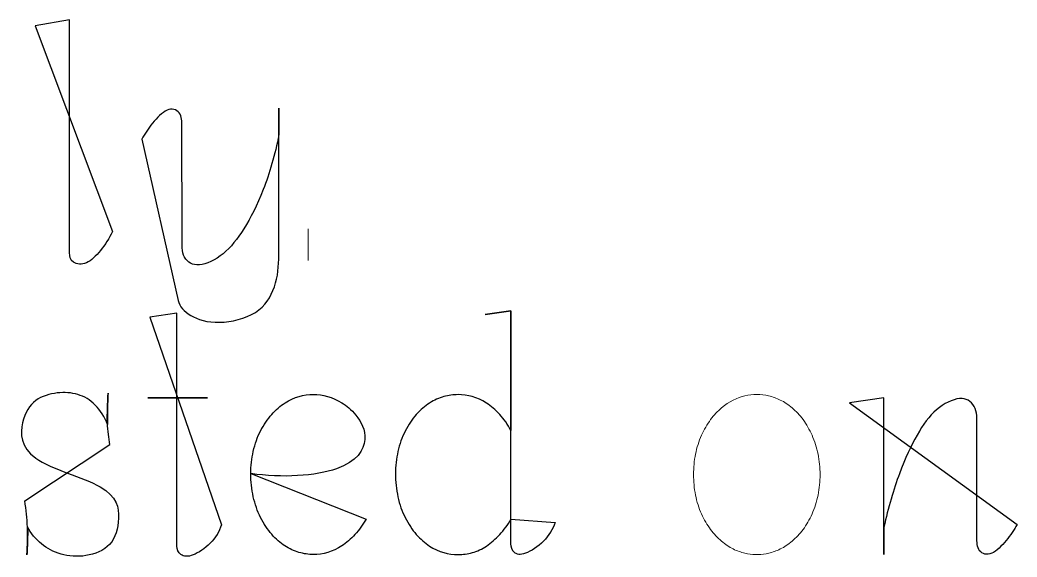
# Model space of a CAD drawing. Header units: centimetres. Extents: x -10 to 10, y -7.3 to 7.3.
# Drawn here: x -4.665 to -3.509, y 6.654 to 7.276 of the extents above; entities that cross this region are included whole.
import ezdxf

# ---------------------------------------------------------------- set-up
doc = ezdxf.new("R2010")
doc.units = ezdxf.units.CM
doc.header["$MEASUREMENT"] = 0
doc.layers.add('Layer 1', color=7, linetype='Continuous')

msp = doc.modelspace()

# ---------------------------------------------------------------- linework, layer by layer
at = {"layer": 'Layer 1', "color": 7}
for points, knots in [([(-4.64697, 7.26914), (-4.64697, 7.26914), (-4.60734, 7.27599), (-4.60734, 7.27599), (-4.60734, 7.27599), (-4.60734, 7.27599), (-4.60715, 7.00625), (-4.60715, 7.00625), (-4.60715, 7.00625), (-4.60715, 7.00225), (-4.60638, 6.99768), (-4.60257, 6.99522), (-4.60257, 6.99522), (-4.59895, 6.99273), (-4.59323, 6.99218), (-4.58752, 6.99464), (-4.58752, 6.99464), (-4.58199, 6.99713), (-4.57665, 7.00245), (-4.57133, 7.00893), (-4.57133, 7.00893), (-4.56617, 7.01541), (-4.56122, 7.02285), (-4.55723, 7.03084), (-4.55723, 7.03084), (-4.55723, 7.03084), (-4.64697, 7.26914), (-4.64697, 7.26914)], [0, 0, 0, 0, 0.125, 0.125, 0.125, 0.125, 0.25, 0.25, 0.25, 0.25, 0.375, 0.375, 0.375, 0.375, 0.5, 0.5, 0.5, 0.5, 0.625, 0.625, 0.625, 0.625, 0.75, 0.75, 0.75, 0.75, 1, 1, 1, 1]), ([(-4.64697, 7.26914), (-4.64697, 7.26914), (-4.64697, 7.26914), (-4.64697, 7.26914), (-4.64697, 7.26914), (-4.64697, 7.26914), (-4.64697, 7.26914), (-4.64697, 7.26914)], [0, 0, 0, 0, 0.3333333, 0.3333333, 0.3333333, 0.3333333, 1, 1, 1, 1]), ([(-4.52333, 7.13769), (-4.52008, 7.14436), (-4.5159, 7.15026), (-4.51095, 7.15655), (-4.51095, 7.15655), (-4.50582, 7.16264), (-4.49971, 7.16893), (-4.4942, 7.17142), (-4.4942, 7.17142), (-4.48848, 7.17391), (-4.48333, 7.17219), (-4.4801, 7.16838), (-4.4801, 7.16838), (-4.47706, 7.16438), (-4.47687, 7.15809), (-4.47687, 7.15256), (-4.47687, 7.15256), (-4.47687, 7.15256), (-4.47668, 7.02379), (-4.47668, 7.02379), (-4.47668, 7.02379), (-4.47668, 7.0158), (-4.47724, 7.00723), (-4.47382, 7.00112), (-4.47382, 7.00112), (-4.47038, 6.99503), (-4.46488, 6.99159), (-4.45667, 6.99218), (-4.45667, 6.99218), (-4.44865, 6.99274), (-4.43799, 6.99771), (-4.42923, 7.00514), (-4.42923, 7.00514), (-4.4201, 7.01239), (-4.41267, 7.02229), (-4.40505, 7.03409), (-4.40505, 7.03409), (-4.39743, 7.04647), (-4.38981, 7.06076), (-4.38256, 7.07944), (-4.38256, 7.07944), (-4.3755, 7.09772), (-4.36904, 7.12021), (-4.36446, 7.14307), (-4.36446, 7.14307), (-4.36446, 7.14307), (-4.36447, 7.17367), (-4.36447, 7.17367), (-4.36447, 7.17367), (-4.36447, 7.17367), (-4.36466, 7.00354), (-4.36466, 7.00354), (-4.36466, 7.00354), (-4.36466, 6.99116), (-4.36561, 6.9784), (-4.36961, 6.96676), (-4.36961, 6.96676), (-4.374, 6.95496), (-4.38027, 6.94448), (-4.3917, 6.93705), (-4.3917, 6.93705), (-4.40313, 6.9298), (-4.41951, 6.92581), (-4.43342, 6.92562), (-4.43342, 6.92562), (-4.44731, 6.92525), (-4.45877, 6.92885), (-4.46676, 6.93361), (-4.46676, 6.93361), (-4.47478, 6.938), (-4.47933, 6.94409), (-4.48144, 6.95094), (-4.48144, 6.95094), (-4.48144, 6.95094), (-4.52333, 7.13769), (-4.52333, 7.13769)], [0, 0, 0, 0, 0.05, 0.05, 0.05, 0.05, 0.1, 0.1, 0.1, 0.1, 0.15, 0.15, 0.15, 0.15, 0.2, 0.2, 0.2, 0.2, 0.25, 0.25, 0.25, 0.25, 0.3, 0.3, 0.3, 0.3, 0.35, 0.35, 0.35, 0.35, 0.4, 0.4, 0.4, 0.4, 0.45, 0.45, 0.45, 0.45, 0.5, 0.5, 0.5, 0.5, 0.55, 0.55, 0.55, 0.55, 0.6, 0.6, 0.6, 0.6, 0.65, 0.65, 0.65, 0.65, 0.7, 0.7, 0.7, 0.7, 0.75, 0.75, 0.75, 0.75, 0.8, 0.8, 0.8, 0.8, 0.85, 0.85, 0.85, 0.85, 0.9, 0.9, 0.9, 0.9, 1, 1, 1, 1]), ([(-4.52333, 7.13769), (-4.52333, 7.13769), (-4.52333, 7.13769), (-4.52333, 7.13769), (-4.52333, 7.13769), (-4.52333, 7.13769), (-4.52333, 7.13769), (-4.52333, 7.13769)], [0, 0, 0, 0, 0.3333333, 0.3333333, 0.3333333, 0.3333333, 1, 1, 1, 1]), ([(-4.5142, 6.93155), (-4.5142, 6.93155), (-4.48277, 6.93613), (-4.48277, 6.93613), (-4.48277, 6.93613), (-4.48277, 6.93613), (-4.48277, 6.83802), (-4.48277, 6.83802), (-4.48277, 6.83802), (-4.48277, 6.83802), (-4.44713, 6.83802), (-4.44713, 6.83802), (-4.44713, 6.83802), (-4.44713, 6.83802), (-4.51629, 6.83802), (-4.51629, 6.83802), (-4.51629, 6.83802), (-4.51629, 6.83802), (-4.48277, 6.83802), (-4.48277, 6.83802), (-4.48277, 6.83802), (-4.48277, 6.83802), (-4.48277, 6.66638), (-4.48277, 6.66638), (-4.48277, 6.66638), (-4.48277, 6.66257), (-4.48124, 6.65876), (-4.47801, 6.65646), (-4.47801, 6.65646), (-4.47478, 6.65418), (-4.4702, 6.6536), (-4.46391, 6.65609), (-4.46391, 6.65609), (-4.45782, 6.65837), (-4.45002, 6.66352), (-4.44409, 6.66961), (-4.44409, 6.66961), (-4.438, 6.67591), (-4.43361, 6.68313), (-4.43094, 6.69094), (-4.43094, 6.69094), (-4.43094, 6.69094), (-4.5142, 6.93155), (-4.5142, 6.93155)], [0, 0, 0, 0, 0.0833333, 0.0833333, 0.0833333, 0.0833333, 0.1666667, 0.1666667, 0.1666667, 0.1666667, 0.25, 0.25, 0.25, 0.25, 0.3333333, 0.3333333, 0.3333333, 0.3333333, 0.4166667, 0.4166667, 0.4166667, 0.4166667, 0.5, 0.5, 0.5, 0.5, 0.5833333, 0.5833333, 0.5833333, 0.5833333, 0.6666667, 0.6666667, 0.6666667, 0.6666667, 0.75, 0.75, 0.75, 0.75, 0.8333333, 0.8333333, 0.8333333, 0.8333333, 1, 1, 1, 1]), ([(-4.09547, 6.69742), (-4.09909, 6.69094), (-4.10367, 6.68485), (-4.10843, 6.67969), (-4.10843, 6.67969), (-4.11319, 6.67456), (-4.11851, 6.66998), (-4.12367, 6.66635), (-4.12367, 6.66635), (-4.12901, 6.66291), (-4.13454, 6.66045), (-4.14023, 6.65873), (-4.14023, 6.65873), (-4.14557, 6.6572), (-4.1511, 6.65645), (-4.15679, 6.65645), (-4.15679, 6.65645), (-4.16782, 6.65645), (-4.17907, 6.65949), (-4.18994, 6.66637), (-4.18994, 6.66637), (-4.19528, 6.66999), (-4.20042, 6.67436), (-4.20518, 6.67989), (-4.20518, 6.67989), (-4.20994, 6.68521), (-4.21431, 6.6919), (-4.21812, 6.69931), (-4.21812, 6.69931), (-4.22174, 6.70653), (-4.2246, 6.71474), (-4.22651, 6.72331), (-4.22651, 6.72331), (-4.22842, 6.73207), (-4.22937, 6.74101), (-4.22937, 6.75017), (-4.22937, 6.75017), (-4.22937, 6.75893), (-4.22842, 6.76769), (-4.22651, 6.77607), (-4.22651, 6.77607), (-4.2246, 6.78427), (-4.22175, 6.79245), (-4.21812, 6.79949), (-4.21812, 6.79949), (-4.21431, 6.80692), (-4.20992, 6.81341), (-4.20518, 6.81873), (-4.20518, 6.81873), (-4.20021, 6.82426), (-4.19507, 6.82863), (-4.18975, 6.83207), (-4.18975, 6.83207), (-4.18443, 6.83551), (-4.1789, 6.83797), (-4.17319, 6.8395), (-4.17319, 6.8395), (-4.16785, 6.84122), (-4.16234, 6.84178), (-4.15681, 6.84178), (-4.15681, 6.84178), (-4.14578, 6.84178), (-4.13472, 6.83892), (-4.12384, 6.83207), (-4.12384, 6.83207), (-4.1185, 6.82863), (-4.11318, 6.82426), (-4.10841, 6.81873), (-4.10841, 6.81873), (-4.10365, 6.81357), (-4.09907, 6.80711), (-4.09566, 6.80026), (-4.09566, 6.80026), (-4.09566, 6.80026), (-4.09566, 6.93874), (-4.09566, 6.93874), (-4.09566, 6.93874), (-4.09566, 6.93874), (-4.12537, 6.93456), (-4.12537, 6.93456), (-4.12537, 6.93456), (-4.12537, 6.93456), (-4.09566, 6.93874), (-4.09566, 6.93874), (-4.09566, 6.93874), (-4.09566, 6.93874), (-4.09547, 6.669), (-4.09547, 6.669), (-4.09547, 6.669), (-4.09547, 6.665), (-4.09433, 6.66119), (-4.09166, 6.6591), (-4.09166, 6.6591), (-4.0888, 6.65661), (-4.08481, 6.65566), (-4.07851, 6.65796), (-4.07851, 6.65796), (-4.07242, 6.66024), (-4.06404, 6.66577), (-4.05774, 6.67206), (-4.05774, 6.67206), (-4.05126, 6.67836), (-4.04708, 6.68579), (-4.0444, 6.6936), (-4.0444, 6.6936), (-4.0444, 6.6936), (-4.09547, 6.69742), (-4.09547, 6.69742)], [0, 0, 0, 0, 0.0357143, 0.0357143, 0.0357143, 0.0357143, 0.0714286, 0.0714286, 0.0714286, 0.0714286, 0.1071429, 0.1071429, 0.1071429, 0.1071429, 0.1428571, 0.1428571, 0.1428571, 0.1428571, 0.1785714, 0.1785714, 0.1785714, 0.1785714, 0.2142857, 0.2142857, 0.2142857, 0.2142857, 0.25, 0.25, 0.25, 0.25, 0.2857143, 0.2857143, 0.2857143, 0.2857143, 0.3214286, 0.3214286, 0.3214286, 0.3214286, 0.3571429, 0.3571429, 0.3571429, 0.3571429, 0.3928571, 0.3928571, 0.3928571, 0.3928571, 0.4285714, 0.4285714, 0.4285714, 0.4285714, 0.4642857, 0.4642857, 0.4642857, 0.4642857, 0.5, 0.5, 0.5, 0.5, 0.5357143, 0.5357143, 0.5357143, 0.5357143, 0.5714286, 0.5714286, 0.5714286, 0.5714286, 0.6071429, 0.6071429, 0.6071429, 0.6071429, 0.6428571, 0.6428571, 0.6428571, 0.6428571, 0.6785714, 0.6785714, 0.6785714, 0.6785714, 0.7142857, 0.7142857, 0.7142857, 0.7142857, 0.75, 0.75, 0.75, 0.75, 0.7857143, 0.7857143, 0.7857143, 0.7857143, 0.8214286, 0.8214286, 0.8214286, 0.8214286, 0.8571429, 0.8571429, 0.8571429, 0.8571429, 0.8928571, 0.8928571, 0.8928571, 0.8928571, 0.9285714, 0.9285714, 0.9285714, 0.9285714, 1, 1, 1, 1]), ([(-4.5142, 6.93155), (-4.5142, 6.93155), (-4.5142, 6.93155), (-4.5142, 6.93155), (-4.5142, 6.93155), (-4.5142, 6.93155), (-4.5142, 6.93155), (-4.5142, 6.93155)], [0, 0, 0, 0, 0.3333333, 0.3333333, 0.3333333, 0.3333333, 1, 1, 1, 1]), ([(-4.65898, 6.71856), (-4.65763, 6.70845), (-4.65631, 6.69856), (-4.65612, 6.68808), (-4.65612, 6.68808), (-4.65556, 6.67797), (-4.65612, 6.66712), (-4.65652, 6.65628), (-4.65652, 6.65628), (-4.65612, 6.66371), (-4.65596, 6.67094), (-4.65575, 6.67628), (-4.65575, 6.67628), (-4.65556, 6.68181), (-4.65575, 6.68522), (-4.65612, 6.68866), (-4.65612, 6.68866), (-4.65194, 6.68104), (-4.64641, 6.67419), (-4.63974, 6.66884), (-4.63974, 6.66884), (-4.63326, 6.66331), (-4.62585, 6.6595), (-4.61709, 6.65704), (-4.61709, 6.65704), (-4.60831, 6.65476), (-4.59823, 6.6536), (-4.58812, 6.65532), (-4.58812, 6.65532), (-4.57783, 6.65685), (-4.56756, 6.66085), (-4.56068, 6.66828), (-4.56068, 6.66828), (-4.55401, 6.6759), (-4.55076, 6.68656), (-4.55039, 6.69857), (-4.55039, 6.69857), (-4.54981, 6.71058), (-4.55208, 6.72371), (-4.57153, 6.73495), (-4.57153, 6.73495), (-4.59116, 6.74601), (-4.62812, 6.75535), (-4.64641, 6.7681), (-4.64641, 6.7681), (-4.66469, 6.78085), (-4.66432, 6.79705), (-4.66165, 6.80906), (-4.66165, 6.80906), (-4.65879, 6.82144), (-4.65366, 6.82964), (-4.64641, 6.83496), (-4.64641, 6.83496), (-4.63919, 6.84028), (-4.63003, 6.84277), (-4.62146, 6.84372), (-4.62146, 6.84372), (-4.61289, 6.84467), (-4.6049, 6.84428), (-4.59765, 6.84181), (-4.59765, 6.84181), (-4.59003, 6.8399), (-4.58336, 6.83572), (-4.57746, 6.82961), (-4.57746, 6.82961), (-4.57137, 6.82371), (-4.56643, 6.81569), (-4.56317, 6.80712), (-4.56317, 6.80712), (-4.56336, 6.81053), (-4.56336, 6.81379), (-4.56336, 6.81987), (-4.56336, 6.81987), (-4.56317, 6.82596), (-4.56299, 6.83492), (-4.56259, 6.84368), (-4.56259, 6.84368), (-4.56315, 6.83148), (-4.56354, 6.81929), (-4.56336, 6.80939), (-4.56336, 6.80939), (-4.56299, 6.79928), (-4.56167, 6.79166), (-4.56032, 6.78404), (-4.56032, 6.78404), (-4.56032, 6.78404), (-4.65898, 6.71856), (-4.65898, 6.71856)], [0, 0, 0, 0, 0.0434783, 0.0434783, 0.0434783, 0.0434783, 0.0869565, 0.0869565, 0.0869565, 0.0869565, 0.1304348, 0.1304348, 0.1304348, 0.1304348, 0.173913, 0.173913, 0.173913, 0.173913, 0.2173913, 0.2173913, 0.2173913, 0.2173913, 0.2608696, 0.2608696, 0.2608696, 0.2608696, 0.3043478, 0.3043478, 0.3043478, 0.3043478, 0.3478261, 0.3478261, 0.3478261, 0.3478261, 0.3913043, 0.3913043, 0.3913043, 0.3913043, 0.4347826, 0.4347826, 0.4347826, 0.4347826, 0.4782609, 0.4782609, 0.4782609, 0.4782609, 0.5217391, 0.5217391, 0.5217391, 0.5217391, 0.5652174, 0.5652174, 0.5652174, 0.5652174, 0.6086957, 0.6086957, 0.6086957, 0.6086957, 0.6521739, 0.6521739, 0.6521739, 0.6521739, 0.6956522, 0.6956522, 0.6956522, 0.6956522, 0.7391304, 0.7391304, 0.7391304, 0.7391304, 0.7826087, 0.7826087, 0.7826087, 0.7826087, 0.826087, 0.826087, 0.826087, 0.826087, 0.8695652, 0.8695652, 0.8695652, 0.8695652, 0.9130435, 0.9130435, 0.9130435, 0.9130435, 1, 1, 1, 1]), ([(-4.39702, 6.75039), (-4.36101, 6.74486), (-4.3214, 6.74753), (-4.29759, 6.75592), (-4.29759, 6.75592), (-4.27396, 6.76412), (-4.26597, 6.77783), (-4.26483, 6.78963), (-4.26483, 6.78963), (-4.26369, 6.80125), (-4.26941, 6.81077), (-4.27512, 6.81783), (-4.27512, 6.81783), (-4.28065, 6.82468), (-4.28615, 6.82889), (-4.2915, 6.8323), (-4.2915, 6.8323), (-4.30253, 6.83897), (-4.31359, 6.84201), (-4.32465, 6.84201), (-4.32465, 6.84201), (-4.33552, 6.84201), (-4.34674, 6.83897), (-4.35741, 6.8323), (-4.35741, 6.8323), (-4.36275, 6.82868), (-4.36789, 6.82431), (-4.37284, 6.81878), (-4.37284, 6.81878), (-4.3776, 6.81344), (-4.38197, 6.80695), (-4.38578, 6.79973), (-4.38578, 6.79973), (-4.3894, 6.79267), (-4.39226, 6.78468), (-4.39417, 6.7761), (-4.39417, 6.7761), (-4.39608, 6.7679), (-4.39703, 6.75914), (-4.39703, 6.7502), (-4.39703, 6.7502), (-4.39703, 6.74126), (-4.39608, 6.73229), (-4.39417, 6.72353), (-4.39417, 6.72353), (-4.39226, 6.71496), (-4.38941, 6.70676), (-4.38578, 6.69935), (-4.38578, 6.69935), (-4.38197, 6.69192), (-4.37758, 6.68543), (-4.37284, 6.67993), (-4.37284, 6.67993), (-4.36808, 6.6744), (-4.36292, 6.67001), (-4.3576, 6.66659), (-4.3576, 6.66659), (-4.35226, 6.66297), (-4.34675, 6.66069), (-4.34122, 6.65897), (-4.34122, 6.65897), (-4.33569, 6.65744), (-4.32998, 6.65648), (-4.32466, 6.65648), (-4.32466, 6.65648), (-4.31342, 6.65648), (-4.30217, 6.65973), (-4.29151, 6.66659), (-4.29151, 6.66659), (-4.28617, 6.67003), (-4.28103, 6.67458), (-4.27627, 6.67974), (-4.27627, 6.67974), (-4.27151, 6.68508), (-4.26712, 6.69117), (-4.26331, 6.69765), (-4.26331, 6.69765), (-4.26331, 6.69765), (-4.39702, 6.75039), (-4.39702, 6.75039)], [0, 0, 0, 0, 0.047619, 0.047619, 0.047619, 0.047619, 0.0952381, 0.0952381, 0.0952381, 0.0952381, 0.1428571, 0.1428571, 0.1428571, 0.1428571, 0.1904762, 0.1904762, 0.1904762, 0.1904762, 0.2380952, 0.2380952, 0.2380952, 0.2380952, 0.2857143, 0.2857143, 0.2857143, 0.2857143, 0.3333333, 0.3333333, 0.3333333, 0.3333333, 0.3809524, 0.3809524, 0.3809524, 0.3809524, 0.4285714, 0.4285714, 0.4285714, 0.4285714, 0.4761905, 0.4761905, 0.4761905, 0.4761905, 0.5238095, 0.5238095, 0.5238095, 0.5238095, 0.5714286, 0.5714286, 0.5714286, 0.5714286, 0.6190476, 0.6190476, 0.6190476, 0.6190476, 0.6666667, 0.6666667, 0.6666667, 0.6666667, 0.7142857, 0.7142857, 0.7142857, 0.7142857, 0.7619048, 0.7619048, 0.7619048, 0.7619048, 0.8095238, 0.8095238, 0.8095238, 0.8095238, 0.8571429, 0.8571429, 0.8571429, 0.8571429, 0.9047619, 0.9047619, 0.9047619, 0.9047619, 1, 1, 1, 1]), ([(-3.70304, 6.83249), (-3.70304, 6.83249), (-3.66303, 6.83802), (-3.66303, 6.83802), (-3.66303, 6.83802), (-3.66303, 6.83802), (-3.66303, 6.65646), (-3.66303, 6.65646), (-3.66303, 6.65646), (-3.66303, 6.65646), (-3.66303, 6.68826), (-3.66303, 6.68826), (-3.66303, 6.68826), (-3.65827, 6.71056), (-3.65179, 6.73226), (-3.64512, 6.75017), (-3.64512, 6.75017), (-3.63864, 6.76827), (-3.6316, 6.78274), (-3.62456, 6.79494), (-3.62456, 6.79494), (-3.61771, 6.80714), (-3.61064, 6.81685), (-3.60207, 6.82428), (-3.60207, 6.82428), (-3.5935, 6.8315), (-3.58339, 6.83648), (-3.5754, 6.83724), (-3.5754, 6.83724), (-3.56759, 6.83801), (-3.56206, 6.8342), (-3.55844, 6.82811), (-3.55844, 6.82811), (-3.55482, 6.82202), (-3.55521, 6.81364), (-3.55521, 6.80544), (-3.55521, 6.80544), (-3.55521, 6.80544), (-3.5554, 6.67667), (-3.5554, 6.67667), (-3.5554, 6.67667), (-3.5554, 6.67114), (-3.55521, 6.66487), (-3.55217, 6.66085), (-3.55217, 6.66085), (-3.54892, 6.65685), (-3.54378, 6.65553), (-3.53807, 6.65799), (-3.53807, 6.65799), (-3.53257, 6.66027), (-3.52664, 6.66675), (-3.52132, 6.67286), (-3.52132, 6.67286), (-3.51635, 6.67895), (-3.51217, 6.68506), (-3.50875, 6.69133), (-3.50875, 6.69133), (-3.50875, 6.69133), (-3.70304, 6.83249), (-3.70304, 6.83249)], [0, 0, 0, 0, 0.0625, 0.0625, 0.0625, 0.0625, 0.125, 0.125, 0.125, 0.125, 0.1875, 0.1875, 0.1875, 0.1875, 0.25, 0.25, 0.25, 0.25, 0.3125, 0.3125, 0.3125, 0.3125, 0.375, 0.375, 0.375, 0.375, 0.4375, 0.4375, 0.4375, 0.4375, 0.5, 0.5, 0.5, 0.5, 0.5625, 0.5625, 0.5625, 0.5625, 0.625, 0.625, 0.625, 0.625, 0.6875, 0.6875, 0.6875, 0.6875, 0.75, 0.75, 0.75, 0.75, 0.8125, 0.8125, 0.8125, 0.8125, 0.875, 0.875, 0.875, 0.875, 1, 1, 1, 1]), ([(-3.70304, 6.83249), (-3.70304, 6.83249), (-3.70304, 6.83249), (-3.70304, 6.83249), (-3.70304, 6.83249), (-3.70304, 6.83249), (-3.70304, 6.83249), (-3.70304, 6.83249)], [0, 0, 0, 0, 0.3333333, 0.3333333, 0.3333333, 0.3333333, 1, 1, 1, 1]), ([(-4.39702, 6.75039), (-4.39702, 6.75039), (-4.39702, 6.75039), (-4.39702, 6.75039), (-4.39702, 6.75039), (-4.39702, 6.75039), (-4.39702, 6.75039), (-4.39702, 6.75039)], [0, 0, 0, 0, 0.3333333, 0.3333333, 0.3333333, 0.3333333, 1, 1, 1, 1]), ([(-4.65898, 6.71856), (-4.65898, 6.71856), (-4.65898, 6.71856), (-4.65898, 6.71856), (-4.65898, 6.71856), (-4.65898, 6.71856), (-4.65898, 6.71856), (-4.65898, 6.71856)], [0, 0, 0, 0, 0.3333333, 0.3333333, 0.3333333, 0.3333333, 1, 1, 1, 1]), ([(-4.09547, 6.69742), (-4.09547, 6.69742), (-4.09547, 6.69742), (-4.09547, 6.69742), (-4.09547, 6.69742), (-4.09547, 6.69742), (-4.09547, 6.69742), (-4.09547, 6.69742)], [0, 0, 0, 0, 0.3333333, 0.3333333, 0.3333333, 0.3333333, 1, 1, 1, 1])]:
    msp.add_open_spline(points, degree=3, knots=knots, dxfattribs=at)
at = {"layer": 'Layer 1', "lineweight": 0}
for points, knots in [([(-4.64697, 7.26914), (-4.64697, 7.26914), (-4.60734, 7.27599), (-4.60734, 7.27599), (-4.60734, 7.27599), (-4.60734, 7.27599), (-4.60715, 7.00625), (-4.60715, 7.00625), (-4.60715, 7.00625), (-4.60715, 7.00225), (-4.60638, 6.99768), (-4.60257, 6.99522), (-4.60257, 6.99522), (-4.59895, 6.99273), (-4.59323, 6.99218), (-4.58752, 6.99464), (-4.58752, 6.99464), (-4.58199, 6.99713), (-4.57665, 7.00245), (-4.57133, 7.00893), (-4.57133, 7.00893), (-4.56617, 7.01541), (-4.56122, 7.02285), (-4.55723, 7.03084)], [0, 0, 0, 0, 0.1428571, 0.1428571, 0.1428571, 0.1428571, 0.2857143, 0.2857143, 0.2857143, 0.2857143, 0.4285714, 0.4285714, 0.4285714, 0.4285714, 0.5714286, 0.5714286, 0.5714286, 0.5714286, 0.7142857, 0.7142857, 0.7142857, 0.7142857, 1, 1, 1, 1]), ([(-4.64697, 7.26914), (-4.64697, 7.26914), (-4.64697, 7.26914), (-4.64697, 7.26914), (-4.64697, 7.26914), (-4.64697, 7.26914), (-4.64697, 7.26914), (-4.64697, 7.26914)], [0, 0, 0, 0, 0.3333333, 0.3333333, 0.3333333, 0.3333333, 1, 1, 1, 1]), ([(-4.52333, 7.13769), (-4.52008, 7.14436), (-4.5159, 7.15026), (-4.51095, 7.15655), (-4.51095, 7.15655), (-4.50582, 7.16264), (-4.49971, 7.16893), (-4.4942, 7.17142), (-4.4942, 7.17142), (-4.48848, 7.17391), (-4.48333, 7.17219), (-4.4801, 7.16838), (-4.4801, 7.16838), (-4.47706, 7.16438), (-4.47687, 7.15809), (-4.47687, 7.15256), (-4.47687, 7.15256), (-4.47687, 7.15256), (-4.47668, 7.02379), (-4.47668, 7.02379), (-4.47668, 7.02379), (-4.47668, 7.0158), (-4.47724, 7.00723), (-4.47382, 7.00112), (-4.47382, 7.00112), (-4.47038, 6.99503), (-4.46488, 6.99159), (-4.45667, 6.99218), (-4.45667, 6.99218), (-4.44865, 6.99274), (-4.43799, 6.99771), (-4.42923, 7.00514), (-4.42923, 7.00514), (-4.4201, 7.01239), (-4.41267, 7.02229), (-4.40505, 7.03409), (-4.40505, 7.03409), (-4.39743, 7.04647), (-4.38981, 7.06076), (-4.38256, 7.07944), (-4.38256, 7.07944), (-4.3755, 7.09772), (-4.36904, 7.12021), (-4.36446, 7.14307), (-4.36446, 7.14307), (-4.36446, 7.14307), (-4.36447, 7.17367), (-4.36447, 7.17367), (-4.36447, 7.17367), (-4.36447, 7.17367), (-4.36466, 7.00354), (-4.36466, 7.00354), (-4.36466, 7.00354), (-4.36466, 6.99116), (-4.36561, 6.9784), (-4.36961, 6.96676), (-4.36961, 6.96676), (-4.374, 6.95496), (-4.38027, 6.94448), (-4.3917, 6.93705), (-4.3917, 6.93705), (-4.40313, 6.9298), (-4.41951, 6.92581), (-4.43342, 6.92562), (-4.43342, 6.92562), (-4.44731, 6.92525), (-4.45877, 6.92885), (-4.46676, 6.93361), (-4.46676, 6.93361), (-4.47478, 6.938), (-4.47933, 6.94409), (-4.48144, 6.95094)], [0, 0, 0, 0, 0.0526316, 0.0526316, 0.0526316, 0.0526316, 0.1052632, 0.1052632, 0.1052632, 0.1052632, 0.1578947, 0.1578947, 0.1578947, 0.1578947, 0.2105263, 0.2105263, 0.2105263, 0.2105263, 0.2631579, 0.2631579, 0.2631579, 0.2631579, 0.3157895, 0.3157895, 0.3157895, 0.3157895, 0.3684211, 0.3684211, 0.3684211, 0.3684211, 0.4210526, 0.4210526, 0.4210526, 0.4210526, 0.4736842, 0.4736842, 0.4736842, 0.4736842, 0.5263158, 0.5263158, 0.5263158, 0.5263158, 0.5789474, 0.5789474, 0.5789474, 0.5789474, 0.6315789, 0.6315789, 0.6315789, 0.6315789, 0.6842105, 0.6842105, 0.6842105, 0.6842105, 0.7368421, 0.7368421, 0.7368421, 0.7368421, 0.7894737, 0.7894737, 0.7894737, 0.7894737, 0.8421053, 0.8421053, 0.8421053, 0.8421053, 0.8947368, 0.8947368, 0.8947368, 0.8947368, 1, 1, 1, 1]), ([(-4.52333, 7.13769), (-4.52333, 7.13769), (-4.52333, 7.13769), (-4.52333, 7.13769), (-4.52333, 7.13769), (-4.52333, 7.13769), (-4.52333, 7.13769), (-4.52333, 7.13769)], [0, 0, 0, 0, 0.3333333, 0.3333333, 0.3333333, 0.3333333, 1, 1, 1, 1]), ([(-4.5142, 6.93155), (-4.5142, 6.93155), (-4.48277, 6.93613), (-4.48277, 6.93613), (-4.48277, 6.93613), (-4.48277, 6.93613), (-4.48277, 6.83802), (-4.48277, 6.83802), (-4.48277, 6.83802), (-4.48277, 6.83802), (-4.44713, 6.83802), (-4.44713, 6.83802), (-4.44713, 6.83802), (-4.44713, 6.83802), (-4.51629, 6.83802), (-4.51629, 6.83802), (-4.51629, 6.83802), (-4.51629, 6.83802), (-4.48277, 6.83802), (-4.48277, 6.83802), (-4.48277, 6.83802), (-4.48277, 6.83802), (-4.48277, 6.66638), (-4.48277, 6.66638), (-4.48277, 6.66638), (-4.48277, 6.66257), (-4.48124, 6.65876), (-4.47801, 6.65646), (-4.47801, 6.65646), (-4.47478, 6.65418), (-4.4702, 6.6536), (-4.46391, 6.65609), (-4.46391, 6.65609), (-4.45782, 6.65837), (-4.45002, 6.66352), (-4.44409, 6.66961), (-4.44409, 6.66961), (-4.438, 6.67591), (-4.43361, 6.68313), (-4.43094, 6.69094)], [0, 0, 0, 0, 0.0909091, 0.0909091, 0.0909091, 0.0909091, 0.1818182, 0.1818182, 0.1818182, 0.1818182, 0.2727273, 0.2727273, 0.2727273, 0.2727273, 0.3636364, 0.3636364, 0.3636364, 0.3636364, 0.4545455, 0.4545455, 0.4545455, 0.4545455, 0.5454545, 0.5454545, 0.5454545, 0.5454545, 0.6363636, 0.6363636, 0.6363636, 0.6363636, 0.7272727, 0.7272727, 0.7272727, 0.7272727, 0.8181818, 0.8181818, 0.8181818, 0.8181818, 1, 1, 1, 1]), ([(-4.09547, 6.69742), (-4.09909, 6.69094), (-4.10367, 6.68485), (-4.10843, 6.67969), (-4.10843, 6.67969), (-4.11319, 6.67456), (-4.11851, 6.66998), (-4.12367, 6.66635), (-4.12367, 6.66635), (-4.12901, 6.66291), (-4.13454, 6.66045), (-4.14023, 6.65873), (-4.14023, 6.65873), (-4.14557, 6.6572), (-4.1511, 6.65645), (-4.15679, 6.65645), (-4.15679, 6.65645), (-4.16782, 6.65645), (-4.17907, 6.65949), (-4.18994, 6.66637), (-4.18994, 6.66637), (-4.19528, 6.66999), (-4.20042, 6.67436), (-4.20518, 6.67989), (-4.20518, 6.67989), (-4.20994, 6.68521), (-4.21431, 6.6919), (-4.21812, 6.69931), (-4.21812, 6.69931), (-4.22174, 6.70653), (-4.2246, 6.71474), (-4.22651, 6.72331), (-4.22651, 6.72331), (-4.22842, 6.73207), (-4.22937, 6.74101), (-4.22937, 6.75017), (-4.22937, 6.75017), (-4.22937, 6.75893), (-4.22842, 6.76769), (-4.22651, 6.77607), (-4.22651, 6.77607), (-4.2246, 6.78427), (-4.22175, 6.79245), (-4.21812, 6.79949), (-4.21812, 6.79949), (-4.21431, 6.80692), (-4.20992, 6.81341), (-4.20518, 6.81873), (-4.20518, 6.81873), (-4.20021, 6.82426), (-4.19507, 6.82863), (-4.18975, 6.83207), (-4.18975, 6.83207), (-4.18443, 6.83551), (-4.1789, 6.83797), (-4.17319, 6.8395), (-4.17319, 6.8395), (-4.16785, 6.84122), (-4.16234, 6.84178), (-4.15681, 6.84178), (-4.15681, 6.84178), (-4.14578, 6.84178), (-4.13472, 6.83892), (-4.12384, 6.83207), (-4.12384, 6.83207), (-4.1185, 6.82863), (-4.11318, 6.82426), (-4.10841, 6.81873), (-4.10841, 6.81873), (-4.10365, 6.81357), (-4.09907, 6.80711), (-4.09566, 6.80026), (-4.09566, 6.80026), (-4.09566, 6.80026), (-4.09566, 6.93874), (-4.09566, 6.93874), (-4.09566, 6.93874), (-4.09566, 6.93874), (-4.12537, 6.93456), (-4.12537, 6.93456), (-4.12537, 6.93456), (-4.12537, 6.93456), (-4.09566, 6.93874), (-4.09566, 6.93874), (-4.09566, 6.93874), (-4.09566, 6.93874), (-4.09547, 6.669), (-4.09547, 6.669), (-4.09547, 6.669), (-4.09547, 6.665), (-4.09433, 6.66119), (-4.09166, 6.6591), (-4.09166, 6.6591), (-4.0888, 6.65661), (-4.08481, 6.65566), (-4.07851, 6.65796), (-4.07851, 6.65796), (-4.07242, 6.66024), (-4.06404, 6.66577), (-4.05774, 6.67206), (-4.05774, 6.67206), (-4.05126, 6.67836), (-4.04708, 6.68579), (-4.0444, 6.6936)], [0, 0, 0, 0, 0.037037, 0.037037, 0.037037, 0.037037, 0.0740741, 0.0740741, 0.0740741, 0.0740741, 0.1111111, 0.1111111, 0.1111111, 0.1111111, 0.1481481, 0.1481481, 0.1481481, 0.1481481, 0.1851852, 0.1851852, 0.1851852, 0.1851852, 0.2222222, 0.2222222, 0.2222222, 0.2222222, 0.2592593, 0.2592593, 0.2592593, 0.2592593, 0.2962963, 0.2962963, 0.2962963, 0.2962963, 0.3333333, 0.3333333, 0.3333333, 0.3333333, 0.3703704, 0.3703704, 0.3703704, 0.3703704, 0.4074074, 0.4074074, 0.4074074, 0.4074074, 0.4444444, 0.4444444, 0.4444444, 0.4444444, 0.4814815, 0.4814815, 0.4814815, 0.4814815, 0.5185185, 0.5185185, 0.5185185, 0.5185185, 0.5555556, 0.5555556, 0.5555556, 0.5555556, 0.5925926, 0.5925926, 0.5925926, 0.5925926, 0.6296296, 0.6296296, 0.6296296, 0.6296296, 0.6666667, 0.6666667, 0.6666667, 0.6666667, 0.7037037, 0.7037037, 0.7037037, 0.7037037, 0.7407407, 0.7407407, 0.7407407, 0.7407407, 0.7777778, 0.7777778, 0.7777778, 0.7777778, 0.8148148, 0.8148148, 0.8148148, 0.8148148, 0.8518519, 0.8518519, 0.8518519, 0.8518519, 0.8888889, 0.8888889, 0.8888889, 0.8888889, 0.9259259, 0.9259259, 0.9259259, 0.9259259, 1, 1, 1, 1]), ([(-4.5142, 6.93155), (-4.5142, 6.93155), (-4.5142, 6.93155), (-4.5142, 6.93155), (-4.5142, 6.93155), (-4.5142, 6.93155), (-4.5142, 6.93155), (-4.5142, 6.93155)], [0, 0, 0, 0, 0.3333333, 0.3333333, 0.3333333, 0.3333333, 1, 1, 1, 1]), ([(-4.65898, 6.71856), (-4.65763, 6.70845), (-4.65631, 6.69856), (-4.65612, 6.68808), (-4.65612, 6.68808), (-4.65556, 6.67797), (-4.65612, 6.66712), (-4.65652, 6.65628), (-4.65652, 6.65628), (-4.65612, 6.66371), (-4.65596, 6.67094), (-4.65575, 6.67628), (-4.65575, 6.67628), (-4.65556, 6.68181), (-4.65575, 6.68522), (-4.65612, 6.68866), (-4.65612, 6.68866), (-4.65194, 6.68104), (-4.64641, 6.67419), (-4.63974, 6.66884), (-4.63974, 6.66884), (-4.63326, 6.66331), (-4.62585, 6.6595), (-4.61709, 6.65704), (-4.61709, 6.65704), (-4.60831, 6.65476), (-4.59823, 6.6536), (-4.58812, 6.65532), (-4.58812, 6.65532), (-4.57783, 6.65685), (-4.56756, 6.66085), (-4.56068, 6.66828), (-4.56068, 6.66828), (-4.55401, 6.6759), (-4.55076, 6.68656), (-4.55039, 6.69857), (-4.55039, 6.69857), (-4.54981, 6.71058), (-4.55208, 6.72371), (-4.57153, 6.73495), (-4.57153, 6.73495), (-4.59116, 6.74601), (-4.62812, 6.75535), (-4.64641, 6.7681), (-4.64641, 6.7681), (-4.66469, 6.78085), (-4.66432, 6.79705), (-4.66165, 6.80906), (-4.66165, 6.80906), (-4.65879, 6.82144), (-4.65366, 6.82964), (-4.64641, 6.83496), (-4.64641, 6.83496), (-4.63919, 6.84028), (-4.63003, 6.84277), (-4.62146, 6.84372), (-4.62146, 6.84372), (-4.61289, 6.84467), (-4.6049, 6.84428), (-4.59765, 6.84181), (-4.59765, 6.84181), (-4.59003, 6.8399), (-4.58336, 6.83572), (-4.57746, 6.82961), (-4.57746, 6.82961), (-4.57137, 6.82371), (-4.56643, 6.81569), (-4.56317, 6.80712), (-4.56317, 6.80712), (-4.56336, 6.81053), (-4.56336, 6.81379), (-4.56336, 6.81987), (-4.56336, 6.81987), (-4.56317, 6.82596), (-4.56299, 6.83492), (-4.56259, 6.84368), (-4.56259, 6.84368), (-4.56315, 6.83148), (-4.56354, 6.81929), (-4.56336, 6.80939), (-4.56336, 6.80939), (-4.56299, 6.79928), (-4.56167, 6.79166), (-4.56032, 6.78404)], [0, 0, 0, 0, 0.0454545, 0.0454545, 0.0454545, 0.0454545, 0.0909091, 0.0909091, 0.0909091, 0.0909091, 0.1363636, 0.1363636, 0.1363636, 0.1363636, 0.1818182, 0.1818182, 0.1818182, 0.1818182, 0.2272727, 0.2272727, 0.2272727, 0.2272727, 0.2727273, 0.2727273, 0.2727273, 0.2727273, 0.3181818, 0.3181818, 0.3181818, 0.3181818, 0.3636364, 0.3636364, 0.3636364, 0.3636364, 0.4090909, 0.4090909, 0.4090909, 0.4090909, 0.4545455, 0.4545455, 0.4545455, 0.4545455, 0.5, 0.5, 0.5, 0.5, 0.5454545, 0.5454545, 0.5454545, 0.5454545, 0.5909091, 0.5909091, 0.5909091, 0.5909091, 0.6363636, 0.6363636, 0.6363636, 0.6363636, 0.6818182, 0.6818182, 0.6818182, 0.6818182, 0.7272727, 0.7272727, 0.7272727, 0.7272727, 0.7727273, 0.7727273, 0.7727273, 0.7727273, 0.8181818, 0.8181818, 0.8181818, 0.8181818, 0.8636364, 0.8636364, 0.8636364, 0.8636364, 0.9090909, 0.9090909, 0.9090909, 0.9090909, 1, 1, 1, 1]), ([(-4.39702, 6.75039), (-4.36101, 6.74486), (-4.3214, 6.74753), (-4.29759, 6.75592), (-4.29759, 6.75592), (-4.27396, 6.76412), (-4.26597, 6.77783), (-4.26483, 6.78963), (-4.26483, 6.78963), (-4.26369, 6.80125), (-4.26941, 6.81077), (-4.27512, 6.81783), (-4.27512, 6.81783), (-4.28065, 6.82468), (-4.28615, 6.82889), (-4.2915, 6.8323), (-4.2915, 6.8323), (-4.30253, 6.83897), (-4.31359, 6.84201), (-4.32465, 6.84201), (-4.32465, 6.84201), (-4.33552, 6.84201), (-4.34674, 6.83897), (-4.35741, 6.8323), (-4.35741, 6.8323), (-4.36275, 6.82868), (-4.36789, 6.82431), (-4.37284, 6.81878), (-4.37284, 6.81878), (-4.3776, 6.81344), (-4.38197, 6.80695), (-4.38578, 6.79973), (-4.38578, 6.79973), (-4.3894, 6.79267), (-4.39226, 6.78468), (-4.39417, 6.7761), (-4.39417, 6.7761), (-4.39608, 6.7679), (-4.39703, 6.75914), (-4.39703, 6.7502), (-4.39703, 6.7502), (-4.39703, 6.74126), (-4.39608, 6.73229), (-4.39417, 6.72353), (-4.39417, 6.72353), (-4.39226, 6.71496), (-4.38941, 6.70676), (-4.38578, 6.69935), (-4.38578, 6.69935), (-4.38197, 6.69192), (-4.37758, 6.68543), (-4.37284, 6.67993), (-4.37284, 6.67993), (-4.36808, 6.6744), (-4.36292, 6.67001), (-4.3576, 6.66659), (-4.3576, 6.66659), (-4.35226, 6.66297), (-4.34675, 6.66069), (-4.34122, 6.65897), (-4.34122, 6.65897), (-4.33569, 6.65744), (-4.32998, 6.65648), (-4.32466, 6.65648), (-4.32466, 6.65648), (-4.31342, 6.65648), (-4.30217, 6.65973), (-4.29151, 6.66659), (-4.29151, 6.66659), (-4.28617, 6.67003), (-4.28103, 6.67458), (-4.27627, 6.67974), (-4.27627, 6.67974), (-4.27151, 6.68508), (-4.26712, 6.69117), (-4.26331, 6.69765)], [0, 0, 0, 0, 0.05, 0.05, 0.05, 0.05, 0.1, 0.1, 0.1, 0.1, 0.15, 0.15, 0.15, 0.15, 0.2, 0.2, 0.2, 0.2, 0.25, 0.25, 0.25, 0.25, 0.3, 0.3, 0.3, 0.3, 0.35, 0.35, 0.35, 0.35, 0.4, 0.4, 0.4, 0.4, 0.45, 0.45, 0.45, 0.45, 0.5, 0.5, 0.5, 0.5, 0.55, 0.55, 0.55, 0.55, 0.6, 0.6, 0.6, 0.6, 0.65, 0.65, 0.65, 0.65, 0.7, 0.7, 0.7, 0.7, 0.75, 0.75, 0.75, 0.75, 0.8, 0.8, 0.8, 0.8, 0.85, 0.85, 0.85, 0.85, 0.9, 0.9, 0.9, 0.9, 1, 1, 1, 1]), ([(-3.70304, 6.83249), (-3.70304, 6.83249), (-3.66303, 6.83802), (-3.66303, 6.83802), (-3.66303, 6.83802), (-3.66303, 6.83802), (-3.66303, 6.65646), (-3.66303, 6.65646), (-3.66303, 6.65646), (-3.66303, 6.65646), (-3.66303, 6.68826), (-3.66303, 6.68826), (-3.66303, 6.68826), (-3.65827, 6.71056), (-3.65179, 6.73226), (-3.64512, 6.75017), (-3.64512, 6.75017), (-3.63864, 6.76827), (-3.6316, 6.78274), (-3.62456, 6.79494), (-3.62456, 6.79494), (-3.61771, 6.80714), (-3.61064, 6.81685), (-3.60207, 6.82428), (-3.60207, 6.82428), (-3.5935, 6.8315), (-3.58339, 6.83648), (-3.5754, 6.83724), (-3.5754, 6.83724), (-3.56759, 6.83801), (-3.56206, 6.8342), (-3.55844, 6.82811), (-3.55844, 6.82811), (-3.55482, 6.82202), (-3.55521, 6.81364), (-3.55521, 6.80544), (-3.55521, 6.80544), (-3.55521, 6.80544), (-3.5554, 6.67667), (-3.5554, 6.67667), (-3.5554, 6.67667), (-3.5554, 6.67114), (-3.55521, 6.66487), (-3.55217, 6.66085), (-3.55217, 6.66085), (-3.54892, 6.65685), (-3.54378, 6.65553), (-3.53807, 6.65799), (-3.53807, 6.65799), (-3.53257, 6.66027), (-3.52664, 6.66675), (-3.52132, 6.67286), (-3.52132, 6.67286), (-3.51635, 6.67895), (-3.51217, 6.68506), (-3.50875, 6.69133)], [0, 0, 0, 0, 0.0666667, 0.0666667, 0.0666667, 0.0666667, 0.1333333, 0.1333333, 0.1333333, 0.1333333, 0.2, 0.2, 0.2, 0.2, 0.2666667, 0.2666667, 0.2666667, 0.2666667, 0.3333333, 0.3333333, 0.3333333, 0.3333333, 0.4, 0.4, 0.4, 0.4, 0.4666667, 0.4666667, 0.4666667, 0.4666667, 0.5333333, 0.5333333, 0.5333333, 0.5333333, 0.6, 0.6, 0.6, 0.6, 0.6666667, 0.6666667, 0.6666667, 0.6666667, 0.7333333, 0.7333333, 0.7333333, 0.7333333, 0.8, 0.8, 0.8, 0.8, 0.8666667, 0.8666667, 0.8666667, 0.8666667, 1, 1, 1, 1]), ([(-3.70304, 6.83249), (-3.70304, 6.83249), (-3.70304, 6.83249), (-3.70304, 6.83249), (-3.70304, 6.83249), (-3.70304, 6.83249), (-3.70304, 6.83249), (-3.70304, 6.83249)], [0, 0, 0, 0, 0.3333333, 0.3333333, 0.3333333, 0.3333333, 1, 1, 1, 1]), ([(-4.39702, 6.75039), (-4.39702, 6.75039), (-4.39702, 6.75039), (-4.39702, 6.75039), (-4.39702, 6.75039), (-4.39702, 6.75039), (-4.39702, 6.75039), (-4.39702, 6.75039)], [0, 0, 0, 0, 0.3333333, 0.3333333, 0.3333333, 0.3333333, 1, 1, 1, 1]), ([(-4.65898, 6.71856), (-4.65898, 6.71856), (-4.65898, 6.71856), (-4.65898, 6.71856), (-4.65898, 6.71856), (-4.65898, 6.71856), (-4.65898, 6.71856), (-4.65898, 6.71856)], [0, 0, 0, 0, 0.3333333, 0.3333333, 0.3333333, 0.3333333, 1, 1, 1, 1]), ([(-4.09547, 6.69742), (-4.09547, 6.69742), (-4.09547, 6.69742), (-4.09547, 6.69742), (-4.09547, 6.69742), (-4.09547, 6.69742), (-4.09547, 6.69742), (-4.09547, 6.69742)], [0, 0, 0, 0, 0.3333333, 0.3333333, 0.3333333, 0.3333333, 1, 1, 1, 1])]:
    msp.add_open_spline(points, degree=3, knots=knots, dxfattribs=at)
at = {"layer": 'Layer 1', "color": 7, "lineweight": 0}
for points, knots in [([(-4.33055, 7.03384), (-4.33055, 7.03384), (-4.33055, 6.99706), (-4.33055, 6.99706), (-4.33055, 6.99706), (-4.33055, 6.99706), (-4.33055, 7.03384), (-4.33055, 7.03384)], [0, 0, 0, 0, 0.3333333, 0.3333333, 0.3333333, 0.3333333, 1, 1, 1, 1]), ([(-3.81086, 6.65647), (-3.81086, 6.65647), (-3.81218, 6.65647), (-3.81218, 6.65647), (-3.81218, 6.65647), (-3.81618, 6.65647), (-3.81999, 6.65705), (-3.82438, 6.658), (-3.82438, 6.658), (-3.82877, 6.65914), (-3.83314, 6.66067), (-3.8379, 6.66295), (-3.8379, 6.66295), (-3.84229, 6.66504), (-3.84705, 6.66827), (-3.85142, 6.67208), (-3.85142, 6.67208), (-3.85581, 6.6757), (-3.85999, 6.68028), (-3.86399, 6.6856), (-3.86399, 6.6856), (-3.86799, 6.69092), (-3.87161, 6.69703), (-3.87465, 6.70351), (-3.87465, 6.70351), (-3.87751, 6.71057), (-3.87999, 6.7178), (-3.8815, 6.72542), (-3.8815, 6.72542), (-3.88303, 6.73323), (-3.88378, 6.74124), (-3.88378, 6.74923), (-3.88378, 6.74923), (-3.88378, 6.75722), (-3.88301, 6.76505), (-3.8815, 6.77286), (-3.8815, 6.77286), (-3.87997, 6.78048), (-3.8775, 6.78791), (-3.87465, 6.79477), (-3.87465, 6.79477), (-3.87161, 6.80144), (-3.86798, 6.80734), (-3.86399, 6.81287), (-3.86399, 6.81287), (-3.85999, 6.81821), (-3.85579, 6.82258), (-3.85142, 6.82639), (-3.85142, 6.82639), (-3.84248, 6.83401), (-3.83314, 6.83822), (-3.82417, 6.84049), (-3.82417, 6.84049), (-3.81502, 6.84258), (-3.80589, 6.84258), (-3.79673, 6.84049), (-3.79673, 6.84049), (-3.79234, 6.83935), (-3.78758, 6.83782), (-3.78321, 6.83554), (-3.78321, 6.83554), (-3.77845, 6.83326), (-3.77406, 6.8302), (-3.76948, 6.82639), (-3.76948, 6.82639), (-3.76509, 6.82258), (-3.76072, 6.81819), (-3.75673, 6.81287), (-3.75673, 6.81287), (-3.75292, 6.80734), (-3.7493, 6.80144), (-3.74644, 6.79477), (-3.74644, 6.79477), (-3.7434, 6.78792), (-3.74091, 6.78048), (-3.73938, 6.77286), (-3.73938, 6.77286), (-3.73787, 6.76505), (-3.7371, 6.75725), (-3.7371, 6.74923), (-3.7371, 6.74923), (-3.7371, 6.74124), (-3.73787, 6.73322), (-3.73938, 6.72542), (-3.73938, 6.72542), (-3.74091, 6.7178), (-3.74338, 6.71055), (-3.74644, 6.70351), (-3.74644, 6.70351), (-3.7493, 6.69703), (-3.75292, 6.69094), (-3.75673, 6.6856), (-3.75673, 6.6856), (-3.76073, 6.68026), (-3.76512, 6.6757), (-3.76948, 6.67208), (-3.76948, 6.67208), (-3.77406, 6.66827), (-3.77842, 6.66504), (-3.78321, 6.66295), (-3.78321, 6.66295), (-3.7876, 6.66067), (-3.79236, 6.65914), (-3.79655, 6.658), (-3.79655, 6.658), (-3.80094, 6.65705), (-3.80494, 6.65647), (-3.80875, 6.65647), (-3.80875, 6.65647), (-3.80875, 6.65647), (-3.81086, 6.65647), (-3.81086, 6.65647)], [0, 0, 0, 0, 0.0344828, 0.0344828, 0.0344828, 0.0344828, 0.0689655, 0.0689655, 0.0689655, 0.0689655, 0.1034483, 0.1034483, 0.1034483, 0.1034483, 0.137931, 0.137931, 0.137931, 0.137931, 0.1724138, 0.1724138, 0.1724138, 0.1724138, 0.2068966, 0.2068966, 0.2068966, 0.2068966, 0.2413793, 0.2413793, 0.2413793, 0.2413793, 0.2758621, 0.2758621, 0.2758621, 0.2758621, 0.3103448, 0.3103448, 0.3103448, 0.3103448, 0.3448276, 0.3448276, 0.3448276, 0.3448276, 0.3793103, 0.3793103, 0.3793103, 0.3793103, 0.4137931, 0.4137931, 0.4137931, 0.4137931, 0.4482759, 0.4482759, 0.4482759, 0.4482759, 0.4827586, 0.4827586, 0.4827586, 0.4827586, 0.5172414, 0.5172414, 0.5172414, 0.5172414, 0.5517241, 0.5517241, 0.5517241, 0.5517241, 0.5862069, 0.5862069, 0.5862069, 0.5862069, 0.6206897, 0.6206897, 0.6206897, 0.6206897, 0.6551724, 0.6551724, 0.6551724, 0.6551724, 0.6896552, 0.6896552, 0.6896552, 0.6896552, 0.7241379, 0.7241379, 0.7241379, 0.7241379, 0.7586207, 0.7586207, 0.7586207, 0.7586207, 0.7931034, 0.7931034, 0.7931034, 0.7931034, 0.8275862, 0.8275862, 0.8275862, 0.8275862, 0.862069, 0.862069, 0.862069, 0.862069, 0.8965517, 0.8965517, 0.8965517, 0.8965517, 0.9310345, 0.9310345, 0.9310345, 0.9310345, 1, 1, 1, 1])]:
    msp.add_open_spline(points, degree=3, knots=knots, dxfattribs=at)

doc.saveas('drawing.dxf')
